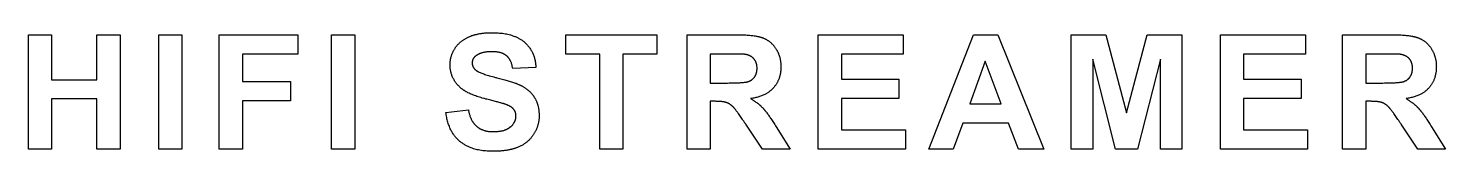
# Model space of a CAD drawing. Header units: millimetres. Extents: x -49.4 to 49.4, y -4.1 to 4.1.
import ezdxf

# ---------------------------------------------------------------- set-up
doc = ezdxf.new("R2010")
doc.units = ezdxf.units.MM
doc.layers.add('silk', color=7, linetype='CONTINUOUS')

msp = doc.modelspace()

# ---------------------------------------------------------------- linework, layer by layer
at = {"layer": 'silk'}
for p, q in [((-49.382, -4), (-49.382, 4)), ((-49.382, 4), (-47.769, 4)), ((-47.769, 4), (-47.769, 0.86)), ((-44.607, 4), (-42.994, 4)), ((-44.607, 0.86), (-44.607, 4)), ((-42.994, 4), (-42.994, -4)), ((-40.297, -4), (-40.297, 4)), ((-40.297, 4), (-38.684, 4)), ((-38.684, 4), (-38.684, -4)), ((-36.074, -4), (-36.074, 4)), ((-36.074, 4), (-30.597, 4)), ((-30.597, 4), (-30.597, 2.651)), ((-28.251, -4), (-28.251, 4)), ((-28.251, 4), (-26.637, 4)), ((-26.637, 4), (-26.637, -4)), ((-11.937, 4), (-5.587, 4)), ((-11.937, 2.651), (-11.937, 4)), ((-5.587, 4), (-5.587, 2.651)), ((-3.476, -4), (-3.476, 4)), ((-3.476, 4), (-0.08, 4)), ((5.658, -4), (5.658, 4)), ((5.658, 4), (11.583, 4)), ((11.583, 4), (11.583, 2.651)), ((13.358, -4), (16.47, 4)), ((16.47, 4), (18.176, 4)), ((18.176, 4), (21.375, -4)), ((23.287, -4), (23.287, 4)), ((23.287, 4), (25.702, 4)), ((25.702, 4), (27.152, -1.457)), ((27.152, -1.457), (28.585, 4)), ((28.585, 4), (31.005, 4)), ((31.005, 4), (31.005, -4)), ((33.681, -4), (33.681, 4)), ((33.681, 4), (39.606, 4)), ((39.606, 4), (39.606, 2.651)), ((42.198, -4), (42.198, 4)), ((42.198, 4), (45.594, 4)), ((-34.461, 2.651), (-34.461, 0.744)), ((-30.597, 2.651), (-34.461, 2.651)), ((-9.566, 2.651), (-11.937, 2.651)), ((-9.566, -4), (-9.566, 2.651)), ((-7.953, 2.651), (-7.953, -4)), ((-5.587, 2.651), (-7.953, 2.651)), ((-1.862, 2.651), (-1.862, 0.628)), ((-0.603, 2.651), (-1.862, 2.651)), ((7.272, 2.651), (7.272, 0.884)), ((11.583, 2.651), (7.272, 2.651)), ((17.304, 2.14), (16.225, -0.837)), ((18.405, -0.837), (17.304, 2.14)), ((24.786, 2.297), (24.786, -4)), ((26.367, -4), (24.786, 2.297)), ((29.507, 2.297), (27.92, -4)), ((29.507, -4), (29.507, 2.297)), ((35.295, 2.651), (35.295, 0.884)), ((39.606, 2.651), (35.295, 2.651)), ((43.812, 2.651), (43.812, 0.628)), ((45.071, 2.651), (43.812, 2.651)), ((-14.017, 1.721), (-15.63, 1.651)), ((-47.769, 0.86), (-44.607, 0.86)), ((-34.461, 0.744), (-31.125, 0.744)), ((-31.125, 0.744), (-31.125, -0.605)), ((-1.862, 0.628), (-0.669, 0.628)), ((7.272, 0.884), (11.283, 0.884)), ((11.283, 0.884), (11.283, -0.465)), ((35.295, 0.884), (39.306, 0.884)), ((39.306, 0.884), (39.306, -0.465)), ((43.812, 0.628), (45.005, 0.628)), ((-47.769, -0.488), (-47.769, -4)), ((-44.607, -0.488), (-47.769, -0.488)), ((-44.607, -4), (-44.607, -0.488)), ((-34.461, -0.605), (-34.461, -4)), ((-31.125, -0.605), (-34.461, -0.605)), ((-1.862, -0.651), (-1.862, -4)), ((-1.535, -0.651), (-1.862, -0.651)), ((7.272, -0.465), (7.272, -2.651)), ((11.283, -0.465), (7.272, -0.465)), ((16.225, -0.837), (18.405, -0.837)), ((35.295, -0.465), (35.295, -2.651)), ((39.306, -0.465), (35.295, -0.465)), ((43.812, -0.651), (43.812, -4)), ((44.139, -0.651), (43.812, -0.651)), ((-20.285, -1.419), (-18.715, -1.256)), ((1.779, -4), (0.612, -2.251)), ((2.732, -2.435), (3.708, -4)), ((7.272, -2.651), (11.736, -2.651)), ((11.736, -2.651), (11.736, -4)), ((15.729, -2.186), (15.069, -4)), ((18.923, -2.186), (15.729, -2.186)), ((19.62, -4), (18.923, -2.186)), ((35.295, -2.651), (39.759, -2.651)), ((39.759, -2.651), (39.759, -4)), ((47.453, -4), (46.286, -2.251)), ((48.406, -2.435), (49.382, -4)), ((-47.769, -4), (-49.382, -4)), ((-42.994, -4), (-44.607, -4)), ((-38.684, -4), (-40.297, -4)), ((-34.461, -4), (-36.074, -4)), ((-26.637, -4), (-28.251, -4)), ((-7.953, -4), (-9.566, -4)), ((-1.862, -4), (-3.476, -4)), ((3.708, -4), (1.779, -4)), ((11.736, -4), (5.658, -4)), ((15.069, -4), (13.358, -4)), ((21.375, -4), (19.62, -4)), ((24.786, -4), (23.287, -4)), ((27.92, -4), (26.367, -4)), ((31.005, -4), (29.507, -4)), ((39.759, -4), (33.681, -4)), ((43.812, -4), (42.198, -4)), ((49.382, -4), (47.453, -4))]:
    msp.add_line(p, q, dxfattribs=at)
for points in [[(-18.653, 3.861), (-18.001, 4.14), (-17.08, 4.14)], [(-17.08, 4.14), (-15.576, 4.14), (-14.816, 3.48)], [(-0.08, 4), (1.201, 4), (1.781, 3.785)], [(45.594, 4), (46.875, 4), (47.455, 3.785)], [(-19.996, 1.904), (-19.996, 2.516), (-19.65, 3.049)], [(-19.65, 3.049), (-19.304, 3.582), (-18.653, 3.861)], [(-14.816, 3.48), (-14.055, 2.821), (-14.017, 1.721)], [(1.781, 3.785), (2.362, 3.57), (2.711, 3.02)], [(2.711, 3.02), (3.06, 2.47), (3.06, 1.762)], [(47.455, 3.785), (48.036, 3.57), (48.385, 3.02)], [(48.385, 3.02), (48.733, 2.47), (48.733, 1.762)], [(-18.198, 2.523), (-18.454, 2.336), (-18.454, 2.024)], [(-18.454, 2.024), (-18.454, 1.738), (-18.214, 1.536)], [(-17.097, 2.814), (-17.8, 2.814), (-18.198, 2.523)], [(-16.075, 2.543), (-16.415, 2.814), (-17.097, 2.814)], [(-15.63, 1.651), (-15.734, 2.271), (-16.075, 2.543)], [(0.574, 2.624), (0.378, 2.651), (-0.603, 2.651)], [(1.182, 2.311), (0.966, 2.559), (0.574, 2.624)], [(1.397, 1.661), (1.397, 2.064), (1.182, 2.311)], [(46.248, 2.624), (46.052, 2.651), (45.071, 2.651)], [(46.856, 2.311), (46.64, 2.559), (46.248, 2.624)], [(47.071, 1.661), (47.071, 2.064), (46.856, 2.311)], [(-19.26, 0.291), (-19.996, 0.953), (-19.996, 1.904)], [(-18.214, 1.536), (-17.909, 1.278), (-16.731, 0.997)], [(-16.731, 0.997), (-15.554, 0.717), (-14.99, 0.419)], [(0.781, 0.726), (1.07, 0.824), (1.234, 1.063)], [(1.234, 1.063), (1.397, 1.302), (1.397, 1.661)], [(3.06, 1.762), (3.06, 0.863), (2.531, 0.278)], [(46.455, 0.726), (46.744, 0.824), (46.908, 1.063)], [(46.908, 1.063), (47.071, 1.302), (47.071, 1.661)], [(48.733, 1.762), (48.733, 0.863), (48.205, 0.278)], [(-17.44, -0.503), (-18.737, -0.179), (-19.26, 0.291)], [(-14.99, 0.419), (-14.426, 0.122), (-14.107, -0.394)], [(-0.669, 0.628), (0.492, 0.628), (0.781, 0.726)], [(2.531, 0.278), (2.002, -0.307), (0.95, -0.46)], [(45.005, 0.628), (46.166, 0.628), (46.455, 0.726)], [(48.205, 0.278), (47.676, -0.307), (46.624, -0.46)], [(-16.148, -0.855), (-16.432, -0.756), (-17.44, -0.503)], [(-15.568, -1.198), (-15.734, -1), (-16.148, -0.855)], [(-14.107, -0.394), (-13.788, -0.909), (-13.788, -1.668)], [(-0.723, -0.741), (-0.979, -0.651), (-1.535, -0.651)], [(-0.238, -1.074), (-0.467, -0.831), (-0.723, -0.741)], [(0.95, -0.46), (1.473, -0.766), (1.814, -1.133)], [(44.951, -0.741), (44.695, -0.651), (44.139, -0.651)], [(45.436, -1.074), (45.207, -0.831), (44.951, -0.741)], [(46.624, -0.46), (47.147, -0.766), (47.488, -1.133)], [(-19.315, -3.444), (-20.127, -2.749), (-20.285, -1.419)], [(-18.715, -1.256), (-18.574, -2.036), (-18.141, -2.402)], [(-15.797, -2.441), (-15.401, -2.114), (-15.401, -1.676)], [(-15.401, -1.676), (-15.401, -1.395), (-15.568, -1.198)], [(-13.788, -1.668), (-13.788, -2.355), (-14.17, -2.955)], [(0.612, -2.251), (-0.009, -1.317), (-0.238, -1.074)], [(1.814, -1.133), (2.155, -1.5), (2.732, -2.435)], [(46.286, -2.251), (45.665, -1.317), (45.436, -1.074)], [(47.488, -1.133), (47.829, -1.5), (48.406, -2.435)], [(-18.141, -2.402), (-17.707, -2.767), (-16.971, -2.767)], [(-16.971, -2.767), (-16.192, -2.767), (-15.797, -2.441)], [(-14.17, -2.955), (-14.551, -3.556), (-15.249, -3.848)], [(-16.988, -4.14), (-18.503, -4.14), (-19.315, -3.444)], [(-15.249, -3.848), (-15.946, -4.14), (-16.988, -4.14)]]:
    msp.add_open_spline(points, degree=2, dxfattribs=at)

doc.saveas('drawing.dxf')
